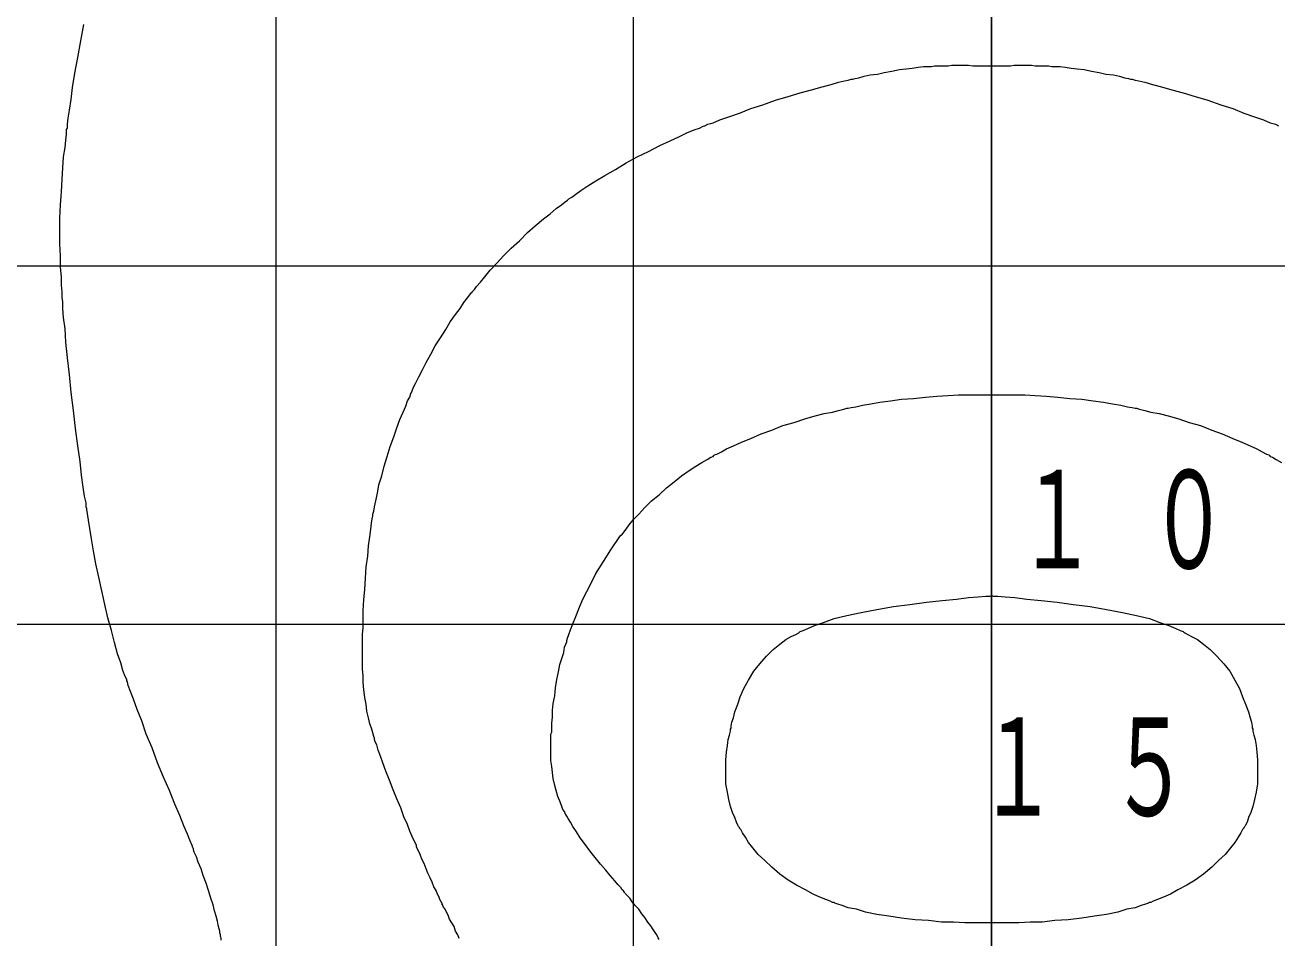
# Model space of a CAD drawing. Units: millimetres on the paper, scale 1:30. Extents: x 895 to 1260, y -330 to -40.
# Drawn here: x 1177.23 to 1200.58, y -115.71 to -98.69 of the extents above; entities that cross this region are included whole.
import ezdxf

# ---------------------------------------------------------------- set-up
doc = ezdxf.new("R2010")
doc.units = ezdxf.units.MM
doc.layers.add('1_300', color=7, linetype='Continuous', lineweight=13)
doc.styles.add('ＭＳ ゴシック', font='')
doc.styles.get('ＭＳ ゴシック').set_extended_font_data('MS Gothic')

msp = doc.modelspace()

# ---------------------------------------------------------------- linework, layer by layer
at = {"layer": '1_300', "color": 70}
for p, q in [((1181.911, -63.129), (1181.911, -169.917)), ((1188.578, -63.129), (1188.578, -169.917)), ((1148.537, -103.174), (1241.977, -103.174)), ((1148.537, -109.855), (1241.977, -109.855))]:
    msp.add_line(p, q, dxfattribs=at)
at = {"layer": '1_300', "color": 1, "lineweight": 25}
msp.add_line((1195.258, -63.129), (1195.258, -169.917), dxfattribs=at)
at = {"layer": '1_300', "color": 4}
for points in [[(1180.894, -115.747), (1180.894, -115.705), (1180.88, -115.677), (1180.88, -115.649), (1180.88, -115.635), (1180.866, -115.621), (1180.866, -115.579), (1180.852, -115.537), (1180.838, -115.467), (1180.824, -115.397), (1180.796, -115.299), (1180.768, -115.201), (1180.74, -115.089), (1180.698, -114.963), (1180.656, -114.823), (1180.614, -114.683), (1180.558, -114.543), (1180.516, -114.417), (1180.46, -114.291), (1180.432, -114.193), (1180.39, -114.109), (1180.376, -114.067), (1180.376, -114.039), (1180.362, -114.025), (1180.348, -113.982), (1180.306, -113.884), (1180.264, -113.773), (1180.194, -113.618), (1180.124, -113.422), (1180.026, -113.212), (1179.928, -112.96), (1179.816, -112.708), (1179.704, -112.442), (1179.606, -112.162), (1179.494, -111.91), (1179.41, -111.658), (1179.326, -111.448), (1179.256, -111.252), (1179.2, -111.111), (1179.158, -110.999), (1179.144, -110.929), (1179.13, -110.915), (1179.13, -110.887), (1179.102, -110.831), (1179.06, -110.719), (1179.018, -110.579), (1178.961, -110.411), (1178.905, -110.201), (1178.849, -109.977), (1178.779, -109.739), (1178.723, -109.487), (1178.667, -109.235), (1178.611, -108.983), (1178.555, -108.73), (1178.513, -108.492), (1178.471, -108.268), (1178.443, -108.072), (1178.415, -107.918), (1178.401, -107.792), (1178.387, -107.722), (1178.387, -107.694), (1178.373, -107.68), (1178.373, -107.596), (1178.345, -107.47), (1178.317, -107.302), (1178.289, -107.078), (1178.261, -106.826), (1178.219, -106.532), (1178.177, -106.21), (1178.135, -105.873), (1178.093, -105.537), (1178.065, -105.201), (1178.023, -104.893), (1177.995, -104.599), (1177.981, -104.347), (1177.953, -104.137), (1177.939, -103.969), (1177.939, -103.843), (1177.925, -103.773), (1177.925, -103.745), (1177.925, -103.731), (1177.925, -103.661), (1177.911, -103.535), (1177.911, -103.38), (1177.897, -103.198), (1177.897, -102.988), (1177.883, -102.764), (1177.883, -102.526), (1177.883, -102.288), (1177.897, -102.036), (1177.911, -101.798), (1177.925, -101.56), (1177.939, -101.35), (1177.953, -101.14), (1177.981, -100.972), (1177.995, -100.832), (1178.009, -100.719), (1178.009, -100.649), (1178.009, -100.635), (1178.023, -100.607), (1178.023, -100.537), (1178.037, -100.425), (1178.065, -100.271), (1178.093, -100.075), (1178.121, -99.851), (1178.163, -99.585), (1178.219, -99.291), (1178.275, -98.983), (1178.331, -98.675)], [(1185.334, -115.719), (1185.306, -115.649), (1185.264, -115.579), (1185.236, -115.495), (1185.194, -115.425), (1185.152, -115.355), (1185.124, -115.285), (1185.096, -115.229), (1185.068, -115.173), (1185.04, -115.131), (1185.026, -115.103), (1185.026, -115.089), (1185.012, -115.089), (1185.012, -115.075), (1185.012, -115.061), (1184.998, -115.033), (1184.97, -114.991), (1184.956, -114.949), (1184.928, -114.893), (1184.9, -114.823), (1184.858, -114.753), (1184.83, -114.669), (1184.788, -114.585), (1184.746, -114.501), (1184.718, -114.417), (1184.676, -114.319), (1184.634, -114.235), (1184.606, -114.151), (1184.578, -114.095), (1184.55, -114.039), (1184.536, -114.011), (1184.536, -113.997), (1184.536, -113.982), (1184.522, -113.954), (1184.494, -113.899), (1184.452, -113.814), (1184.41, -113.716), (1184.368, -113.59), (1184.298, -113.45), (1184.241, -113.282), (1184.171, -113.114), (1184.101, -112.946), (1184.031, -112.764), (1183.961, -112.596), (1183.905, -112.442), (1183.863, -112.316), (1183.821, -112.204), (1183.793, -112.106), (1183.765, -112.05), (1183.751, -112.008), (1183.751, -111.994), (1183.751, -111.98), (1183.737, -111.952), (1183.723, -111.882), (1183.695, -111.798), (1183.667, -111.714), (1183.639, -111.602), (1183.611, -111.476), (1183.597, -111.35), (1183.569, -111.223), (1183.555, -111.083), (1183.541, -110.943), (1183.541, -110.817), (1183.527, -110.691), (1183.527, -110.579), (1183.527, -110.467), (1183.527, -110.383), (1183.527, -110.313), (1183.527, -110.285), (1183.527, -110.271), (1183.527, -110.257), (1183.527, -110.215), (1183.527, -110.145), (1183.527, -110.047), (1183.541, -109.921), (1183.541, -109.767), (1183.541, -109.599), (1183.555, -109.403), (1183.569, -109.207), (1183.583, -108.997), (1183.597, -108.787), (1183.625, -108.591), (1183.639, -108.394), (1183.667, -108.226), (1183.681, -108.086), (1183.695, -107.974), (1183.709, -107.89), (1183.723, -107.834), (1183.723, -107.82), (1183.723, -107.806), (1183.737, -107.75), (1183.751, -107.666), (1183.779, -107.554), (1183.807, -107.414), (1183.835, -107.26), (1183.891, -107.092), (1183.933, -106.91), (1183.989, -106.728), (1184.045, -106.546), (1184.115, -106.364), (1184.171, -106.196), (1184.227, -106.042), (1184.284, -105.901), (1184.339, -105.789), (1184.368, -105.691), (1184.41, -105.621), (1184.424, -105.579), (1184.424, -105.565), (1184.438, -105.551), (1184.452, -105.509), (1184.48, -105.439), (1184.522, -105.355), (1184.578, -105.243), (1184.648, -105.117), (1184.718, -104.977), (1184.802, -104.823), (1184.886, -104.669), (1184.984, -104.515), (1185.082, -104.361), (1185.166, -104.221), (1185.264, -104.081), (1185.348, -103.969), (1185.418, -103.857), (1185.488, -103.773), (1185.53, -103.717), (1185.558, -103.675), (1185.572, -103.675), (1185.572, -103.661), (1185.614, -103.619), (1185.656, -103.563), (1185.726, -103.478), (1185.81, -103.38), (1185.908, -103.254), (1186.034, -103.128), (1186.16, -102.988), (1186.3, -102.848), (1186.454, -102.708), (1186.608, -102.554), (1186.748, -102.428), (1186.902, -102.302), (1187.029, -102.204), (1187.141, -102.106), (1187.239, -102.036), (1187.309, -101.98), (1187.351, -101.952), (1187.365, -101.938), (1187.379, -101.924), (1187.435, -101.896), (1187.505, -101.84), (1187.603, -101.77), (1187.729, -101.686), (1187.883, -101.588), (1188.051, -101.49), (1188.247, -101.378), (1188.443, -101.252), (1188.653, -101.14), (1188.863, -101.042), (1189.073, -100.93), (1189.269, -100.846), (1189.438, -100.762), (1189.591, -100.691), (1189.732, -100.635), (1189.816, -100.607), (1189.872, -100.579), (1189.9, -100.565), (1189.914, -100.565), (1189.97, -100.537), (1190.068, -100.509), (1190.194, -100.453), (1190.362, -100.397), (1190.558, -100.327), (1190.768, -100.243), (1190.992, -100.173), (1191.23, -100.089), (1191.468, -100.019), (1191.692, -99.949), (1191.902, -99.893), (1192.099, -99.837), (1192.267, -99.795), (1192.407, -99.753), (1192.519, -99.725), (1192.589, -99.711), (1192.645, -99.697), (1192.659, -99.697), (1192.673, -99.697), (1192.715, -99.683), (1192.785, -99.669), (1192.883, -99.641), (1192.995, -99.613), (1193.135, -99.599), (1193.261, -99.571), (1193.401, -99.543), (1193.541, -99.515), (1193.667, -99.501), (1193.779, -99.487), (1193.891, -99.473), (1193.989, -99.459), (1194.073, -99.459), (1194.143, -99.459), (1194.199, -99.445), (1194.241, -99.445), (1194.255, -99.445), (1194.269, -99.445), (1194.297, -99.445), (1194.339, -99.445), (1194.381, -99.445), (1194.451, -99.445), (1194.521, -99.431), (1194.591, -99.431), (1194.675, -99.431), (1194.76, -99.431), (1194.83, -99.431), (1194.913, -99.445), (1194.984, -99.445), (1195.054, -99.445), (1195.11, -99.445), (1195.166, -99.445), (1195.208, -99.445), (1195.236, -99.445), (1195.264, -99.445), (1195.292, -99.445), (1195.32, -99.445), (1195.362, -99.445), (1195.418, -99.445), (1195.474, -99.445), (1195.544, -99.445), (1195.614, -99.445), (1195.684, -99.431), (1195.768, -99.431), (1195.852, -99.431), (1195.936, -99.431), (1196.006, -99.431), (1196.076, -99.445), (1196.146, -99.445), (1196.188, -99.445), (1196.23, -99.445), (1196.258, -99.445), (1196.272, -99.445), (1196.286, -99.445), (1196.328, -99.445), (1196.384, -99.459), (1196.454, -99.459), (1196.538, -99.459), (1196.636, -99.473), (1196.748, -99.487), (1196.86, -99.501), (1196.986, -99.515), (1197.126, -99.543), (1197.266, -99.571), (1197.392, -99.599), (1197.533, -99.613), (1197.645, -99.641), (1197.743, -99.669), (1197.813, -99.683), (1197.855, -99.697), (1197.869, -99.697), (1197.883, -99.697), (1197.939, -99.711), (1198.009, -99.725), (1198.121, -99.753), (1198.261, -99.795), (1198.429, -99.837), (1198.625, -99.893), (1198.835, -99.949), (1199.059, -100.019), (1199.297, -100.089), (1199.535, -100.173), (1199.759, -100.243), (1199.969, -100.327), (1200.165, -100.397), (1200.334, -100.453), (1200.46, -100.509), (1200.558, -100.537), (1200.614, -100.565)], [(1189.059, -115.733), (1189.045, -115.705), (1189.017, -115.649), (1188.989, -115.607), (1188.947, -115.551), (1188.905, -115.481), (1188.849, -115.411), (1188.793, -115.327), (1188.737, -115.257), (1188.681, -115.173), (1188.611, -115.103), (1188.555, -115.033), (1188.513, -114.963), (1188.471, -114.921), (1188.429, -114.879), (1188.415, -114.851), (1188.401, -114.851), (1188.401, -114.837), (1188.373, -114.809), (1188.345, -114.767), (1188.289, -114.711), (1188.233, -114.641), (1188.149, -114.543), (1188.065, -114.445), (1187.967, -114.333), (1187.869, -114.207), (1187.771, -114.08), (1187.687, -113.969), (1187.589, -113.843), (1187.519, -113.73), (1187.449, -113.632), (1187.407, -113.548), (1187.365, -113.478), (1187.337, -113.436), (1187.323, -113.408), (1187.309, -113.394), (1187.309, -113.38), (1187.295, -113.352), (1187.267, -113.31), (1187.239, -113.24), (1187.211, -113.156), (1187.169, -113.072), (1187.141, -112.96), (1187.113, -112.862), (1187.085, -112.736), (1187.071, -112.624), (1187.057, -112.512), (1187.043, -112.4), (1187.043, -112.302), (1187.043, -112.204), (1187.043, -112.12), (1187.043, -112.05), (1187.043, -111.994), (1187.043, -111.966), (1187.043, -111.952), (1187.043, -111.91), (1187.057, -111.868), (1187.057, -111.784), (1187.057, -111.7), (1187.071, -111.588), (1187.071, -111.462), (1187.085, -111.336), (1187.113, -111.195), (1187.127, -111.041), (1187.155, -110.887), (1187.183, -110.747), (1187.211, -110.607), (1187.253, -110.481), (1187.281, -110.383), (1187.295, -110.285), (1187.323, -110.229), (1187.337, -110.187), (1187.337, -110.173), (1187.337, -110.159), (1187.351, -110.117), (1187.379, -110.047), (1187.407, -109.963), (1187.449, -109.851), (1187.505, -109.711), (1187.561, -109.571), (1187.631, -109.403), (1187.715, -109.249), (1187.799, -109.081), (1187.883, -108.913), (1187.981, -108.759), (1188.065, -108.618), (1188.149, -108.492), (1188.219, -108.38), (1188.275, -108.296), (1188.317, -108.24), (1188.345, -108.198), (1188.359, -108.198), (1188.373, -108.184), (1188.401, -108.142), (1188.443, -108.086), (1188.499, -108.002), (1188.583, -107.904), (1188.681, -107.806), (1188.793, -107.68), (1188.919, -107.554), (1189.059, -107.442), (1189.199, -107.316), (1189.339, -107.204), (1189.479, -107.092), (1189.62, -106.994), (1189.746, -106.91), (1189.858, -106.84), (1189.956, -106.784), (1190.026, -106.742), (1190.068, -106.728), (1190.082, -106.714), (1190.096, -106.7), (1190.138, -106.686), (1190.222, -106.644), (1190.32, -106.588), (1190.446, -106.532), (1190.6, -106.462), (1190.768, -106.392), (1190.964, -106.308), (1191.16, -106.238), (1191.37, -106.154), (1191.58, -106.098), (1191.776, -106.028), (1191.972, -105.971), (1192.14, -105.929), (1192.295, -105.901), (1192.407, -105.873), (1192.505, -105.845), (1192.561, -105.831), (1192.575, -105.831), (1192.589, -105.831), (1192.645, -105.817), (1192.729, -105.803), (1192.855, -105.775), (1193.009, -105.747), (1193.177, -105.719), (1193.373, -105.691), (1193.583, -105.663), (1193.807, -105.649), (1194.031, -105.621), (1194.241, -105.607), (1194.451, -105.593), (1194.647, -105.579), (1194.83, -105.579), (1194.984, -105.579), (1195.096, -105.579), (1195.194, -105.579), (1195.25, -105.579), (1195.264, -105.579), (1195.278, -105.579), (1195.334, -105.579), (1195.432, -105.579), (1195.544, -105.579), (1195.698, -105.579), (1195.88, -105.579), (1196.076, -105.593), (1196.286, -105.607), (1196.496, -105.621), (1196.72, -105.649), (1196.944, -105.663), (1197.154, -105.691), (1197.351, -105.719), (1197.519, -105.747), (1197.673, -105.775), (1197.799, -105.803), (1197.883, -105.817), (1197.939, -105.831), (1197.953, -105.831), (1197.967, -105.831), (1198.023, -105.845), (1198.121, -105.873), (1198.233, -105.901), (1198.387, -105.929), (1198.555, -105.971), (1198.751, -106.028), (1198.947, -106.098), (1199.157, -106.154), (1199.367, -106.238), (1199.563, -106.308), (1199.759, -106.392), (1199.927, -106.462), (1200.082, -106.532), (1200.208, -106.588), (1200.306, -106.644), (1200.39, -106.686), (1200.432, -106.7), (1200.446, -106.714), (1200.46, -106.728), (1200.502, -106.742), (1200.572, -106.784), (1200.67, -106.84)]]:
    msp.add_lwpolyline(points, dxfattribs=at)
msp.add_lwpolyline([(1195.264, -109.319), (1195.292, -109.333), (1195.376, -109.333), (1195.516, -109.347), (1195.698, -109.361), (1195.922, -109.389), (1196.188, -109.417), (1196.482, -109.445), (1196.79, -109.487), (1197.098, -109.529), (1197.407, -109.585), (1197.701, -109.641), (1197.967, -109.697), (1198.205, -109.753), (1198.401, -109.823), (1198.569, -109.879), (1198.695, -109.935), (1198.779, -109.977), (1198.835, -109.991), (1198.849, -110.005), (1198.863, -110.019), (1198.919, -110.047), (1198.989, -110.089), (1199.101, -110.145), (1199.213, -110.229), (1199.339, -110.327), (1199.465, -110.453), (1199.591, -110.593), (1199.703, -110.733), (1199.801, -110.901), (1199.886, -111.055), (1199.941, -111.209), (1199.997, -111.35), (1200.054, -111.49), (1200.082, -111.602), (1200.11, -111.686), (1200.124, -111.756), (1200.124, -111.798), (1200.137, -111.812), (1200.137, -111.826), (1200.137, -111.854), (1200.152, -111.924), (1200.18, -112.008), (1200.194, -112.12), (1200.208, -112.246), (1200.222, -112.386), (1200.222, -112.54), (1200.222, -112.68), (1200.222, -112.834), (1200.194, -112.988), (1200.165, -113.128), (1200.137, -113.254), (1200.095, -113.366), (1200.054, -113.464), (1200.026, -113.548), (1199.997, -113.604), (1199.984, -113.632), (1199.969, -113.646), (1199.969, -113.66), (1199.941, -113.688), (1199.913, -113.744), (1199.858, -113.828), (1199.801, -113.926), (1199.717, -114.025), (1199.619, -114.151), (1199.493, -114.263), (1199.367, -114.389), (1199.213, -114.515), (1199.059, -114.627), (1198.905, -114.725), (1198.737, -114.809), (1198.597, -114.893), (1198.471, -114.949), (1198.359, -114.991), (1198.275, -115.019), (1198.233, -115.047), (1198.205, -115.047), (1198.191, -115.061), (1198.135, -115.075), (1198.051, -115.103), (1197.939, -115.145), (1197.785, -115.173), (1197.617, -115.229), (1197.407, -115.271), (1197.183, -115.299), (1196.944, -115.341), (1196.692, -115.369), (1196.44, -115.383), (1196.202, -115.411), (1195.978, -115.411), (1195.768, -115.425), (1195.6, -115.425), (1195.46, -115.425), (1195.348, -115.425), (1195.292, -115.425), (1195.264, -115.425), (1195.236, -115.425), (1195.18, -115.425), (1195.068, -115.425), (1194.928, -115.425), (1194.76, -115.425), (1194.549, -115.411), (1194.325, -115.411), (1194.087, -115.383), (1193.835, -115.369), (1193.583, -115.341), (1193.345, -115.299), (1193.121, -115.271), (1192.911, -115.229), (1192.743, -115.173), (1192.589, -115.145), (1192.477, -115.103), (1192.393, -115.075), (1192.336, -115.061), (1192.323, -115.047), (1192.295, -115.047), (1192.253, -115.019), (1192.168, -114.991), (1192.057, -114.949), (1191.931, -114.893), (1191.79, -114.809), (1191.622, -114.725), (1191.468, -114.627), (1191.314, -114.515), (1191.16, -114.389), (1191.034, -114.263), (1190.908, -114.151), (1190.81, -114.025), (1190.726, -113.926), (1190.67, -113.828), (1190.614, -113.744), (1190.586, -113.688), (1190.558, -113.66), (1190.558, -113.646), (1190.544, -113.632), (1190.53, -113.604), (1190.502, -113.548), (1190.474, -113.464), (1190.432, -113.366), (1190.39, -113.254), (1190.362, -113.128), (1190.334, -112.988), (1190.306, -112.834), (1190.306, -112.68), (1190.306, -112.54), (1190.306, -112.386), (1190.32, -112.246), (1190.334, -112.12), (1190.348, -112.008), (1190.376, -111.924), (1190.39, -111.854), (1190.39, -111.826), (1190.39, -111.812), (1190.404, -111.798), (1190.404, -111.756), (1190.418, -111.686), (1190.446, -111.602), (1190.474, -111.49), (1190.53, -111.35), (1190.572, -111.209), (1190.642, -111.055), (1190.726, -110.901), (1190.824, -110.733), (1190.936, -110.593), (1191.062, -110.453), (1191.188, -110.327), (1191.314, -110.229), (1191.426, -110.145), (1191.524, -110.089), (1191.608, -110.047), (1191.664, -110.019), (1191.678, -110.005), (1191.692, -109.991), (1191.748, -109.977), (1191.832, -109.935), (1191.959, -109.879), (1192.127, -109.823), (1192.323, -109.753), (1192.561, -109.697), (1192.827, -109.641), (1193.121, -109.585), (1193.429, -109.529), (1193.737, -109.487), (1194.045, -109.445), (1194.339, -109.417), (1194.606, -109.389), (1194.83, -109.361), (1195.011, -109.347), (1195.152, -109.333), (1195.236, -109.333)], close=True, dxfattribs=at)

# ---------------------------------------------------------------- texts
at = {"layer": '1_300', "char_height": 1.833, "attachment_point": 4, "style": 'ＭＳ ゴシック'}
for s, insert in [('\\T1.64;\\W0.6;１０', (1195.73, -107.915)), ('\\T1.64;\\W0.6;１５', (1194.998, -112.528))]:
    msp.add_mtext(s, dxfattribs=dict(at, insert=insert))

doc.saveas('drawing.dxf')
